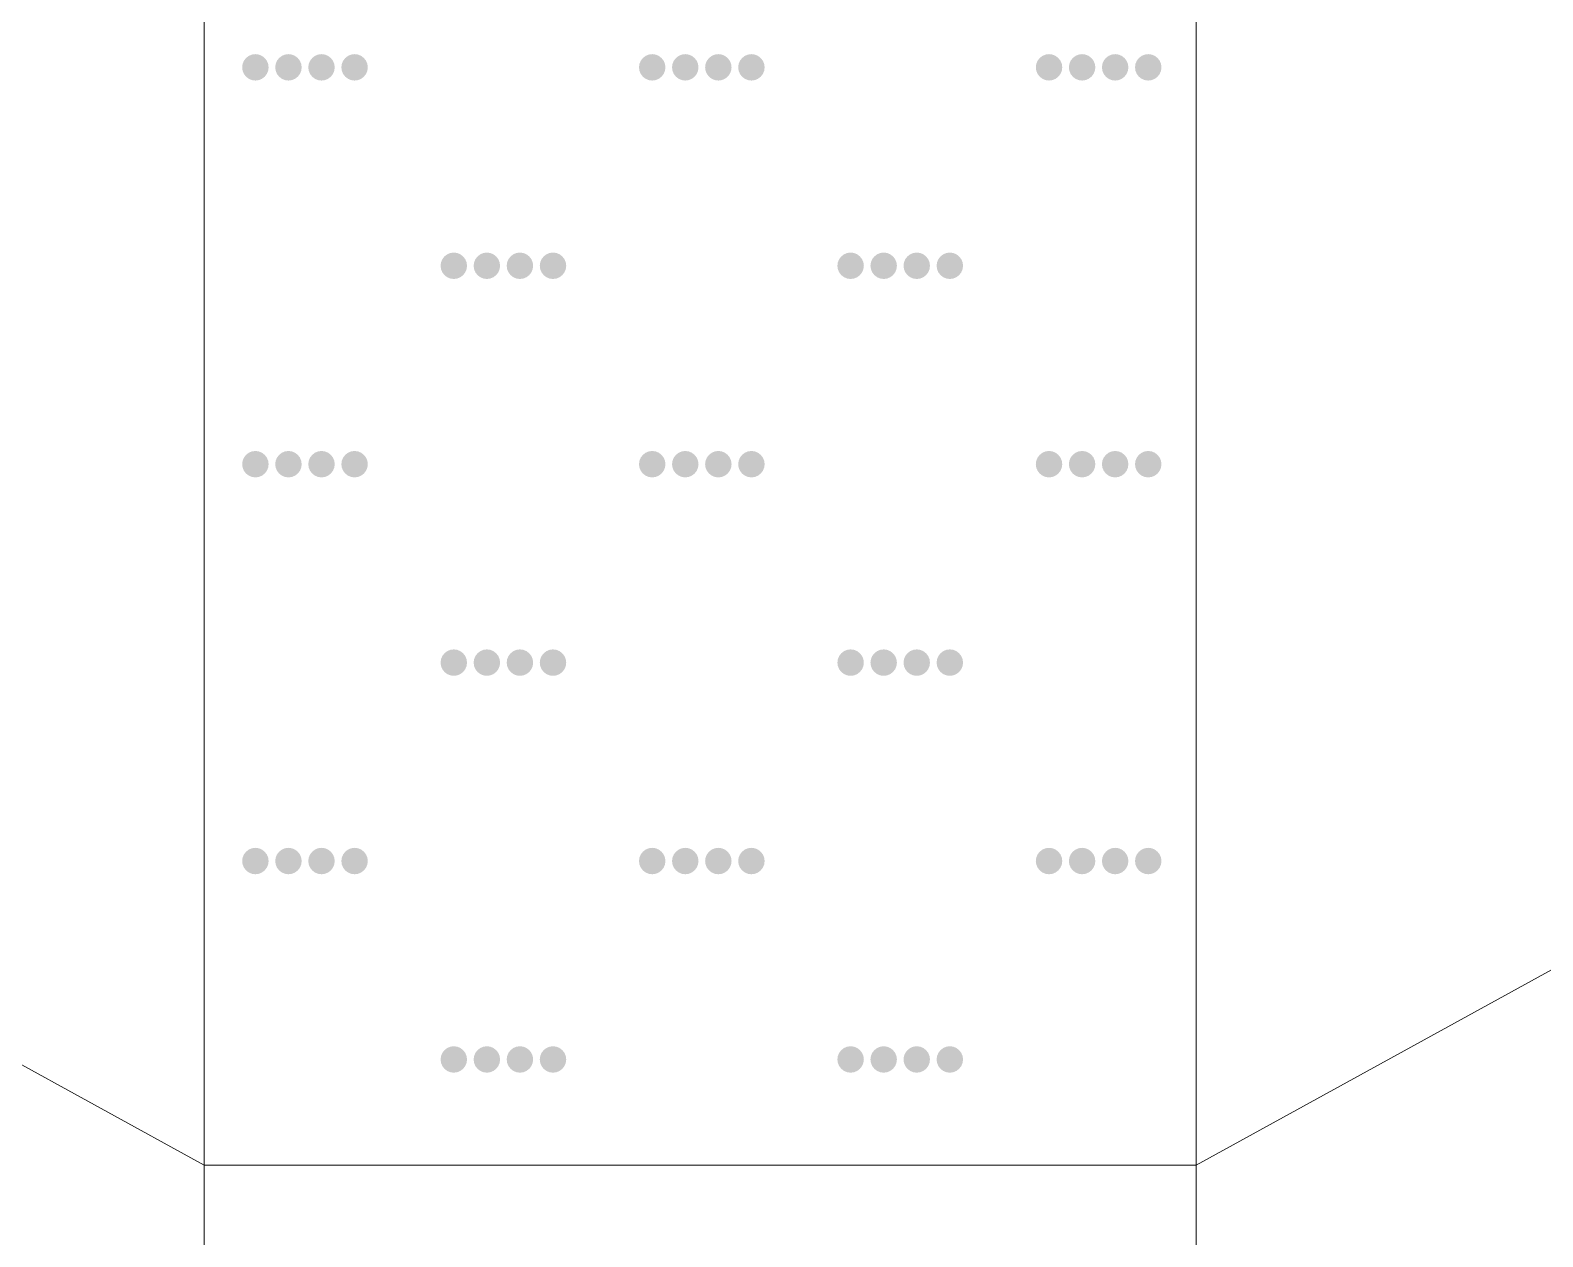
# Model space of a CAD drawing. Header units: inches. Extents: x -27 to 109, y -724 to 26.
# Drawn here: x 17.731 to 20.78, y -557.268 to -554.836 of the extents above; entities that cross this region are included whole.
import ezdxf

# ---------------------------------------------------------------- set-up
doc = ezdxf.new("R2010")
doc.units = ezdxf.units.IN
doc.header["$MEASUREMENT"] = 0
doc.layers.get('0').update_dxf_attribs({"lineweight": 0})

# ---------------------------------------------------------------- blocks, each defined once
blk = doc.blocks.new('lr_block_82')
at = {"true_color": 0x000000}
for points in [[(18.2105, -554.9176), (18.2114, -554.9107), (18.2105, -554.9037), (18.2078, -554.8973), (18.2035, -554.8919), (18.1981, -554.8876), (18.1917, -554.8849), (18.1847, -554.884), (18.1778, -554.8849), (18.1714, -554.8876), (18.1659, -554.8919), (18.1617, -554.8973), (18.159, -554.9037), (18.1581, -554.9107), (18.159, -554.9176), (18.1617, -554.924), (18.1659, -554.9295), (18.1714, -554.9337), (18.1778, -554.9364), (18.1847, -554.9373), (18.1917, -554.9364), (18.1981, -554.9337), (18.2035, -554.9295), (18.2078, -554.924)], [(18.2771, -554.9176), (18.2781, -554.9107), (18.2771, -554.9037), (18.2745, -554.8973), (18.2702, -554.8919), (18.2647, -554.8876), (18.2583, -554.8849), (18.2514, -554.884), (18.2445, -554.8849), (18.2381, -554.8876), (18.2326, -554.8919), (18.2283, -554.8973), (18.2257, -554.9037), (18.2247, -554.9107), (18.2257, -554.9176), (18.2283, -554.924), (18.2326, -554.9295), (18.2381, -554.9337), (18.2445, -554.9364), (18.2514, -554.9373), (18.2583, -554.9364), (18.2647, -554.9337), (18.2702, -554.9295), (18.2745, -554.924)], [(18.3438, -554.9176), (18.3447, -554.9107), (18.3438, -554.9037), (18.3411, -554.8973), (18.3369, -554.8919), (18.3314, -554.8876), (18.325, -554.8849), (18.3181, -554.884), (18.3111, -554.8849), (18.3047, -554.8876), (18.2993, -554.8919), (18.295, -554.8973), (18.2923, -554.9037), (18.2914, -554.9107), (18.2923, -554.9176), (18.295, -554.924), (18.2993, -554.9295), (18.3047, -554.9337), (18.3111, -554.9364), (18.3181, -554.9373), (18.325, -554.9364), (18.3314, -554.9337), (18.3369, -554.9295), (18.3411, -554.924)], [(18.4105, -554.9176), (18.4114, -554.9107), (18.4105, -554.9037), (18.4078, -554.8973), (18.4035, -554.8919), (18.3981, -554.8876), (18.3917, -554.8849), (18.3847, -554.884), (18.3778, -554.8849), (18.3714, -554.8876), (18.3659, -554.8919), (18.3617, -554.8973), (18.359, -554.9037), (18.3581, -554.9107), (18.359, -554.9176), (18.3617, -554.924), (18.3659, -554.9295), (18.3714, -554.9337), (18.3778, -554.9364), (18.3847, -554.9373), (18.3917, -554.9364), (18.3981, -554.9337), (18.4035, -554.9295), (18.4078, -554.924)], [(19.0105, -554.9176), (19.0114, -554.9107), (19.0105, -554.9037), (19.0078, -554.8973), (19.0035, -554.8919), (18.9981, -554.8876), (18.9917, -554.8849), (18.9847, -554.884), (18.9778, -554.8849), (18.9714, -554.8876), (18.9659, -554.8919), (18.9617, -554.8973), (18.959, -554.9037), (18.9581, -554.9107), (18.959, -554.9176), (18.9617, -554.924), (18.9659, -554.9295), (18.9714, -554.9337), (18.9778, -554.9364), (18.9847, -554.9373), (18.9917, -554.9364), (18.9981, -554.9337), (19.0035, -554.9295), (19.0078, -554.924)], [(19.0771, -554.9176), (19.0781, -554.9107), (19.0771, -554.9037), (19.0745, -554.8973), (19.0702, -554.8919), (19.0647, -554.8876), (19.0583, -554.8849), (19.0514, -554.884), (19.0445, -554.8849), (19.0381, -554.8876), (19.0326, -554.8919), (19.0283, -554.8973), (19.0257, -554.9037), (19.0247, -554.9107), (19.0257, -554.9176), (19.0283, -554.924), (19.0326, -554.9295), (19.0381, -554.9337), (19.0445, -554.9364), (19.0514, -554.9373), (19.0583, -554.9364), (19.0647, -554.9337), (19.0702, -554.9295), (19.0745, -554.924)], [(19.1438, -554.9176), (19.1447, -554.9107), (19.1438, -554.9037), (19.1411, -554.8973), (19.1369, -554.8919), (19.1314, -554.8876), (19.125, -554.8849), (19.1181, -554.884), (19.1111, -554.8849), (19.1047, -554.8876), (19.0993, -554.8919), (19.095, -554.8973), (19.0923, -554.9037), (19.0914, -554.9107), (19.0923, -554.9176), (19.095, -554.924), (19.0993, -554.9295), (19.1047, -554.9337), (19.1111, -554.9364), (19.1181, -554.9373), (19.125, -554.9364), (19.1314, -554.9337), (19.1369, -554.9295), (19.1411, -554.924)], [(19.2105, -554.9176), (19.2114, -554.9107), (19.2105, -554.9037), (19.2078, -554.8973), (19.2035, -554.8919), (19.1981, -554.8876), (19.1917, -554.8849), (19.1847, -554.884), (19.1778, -554.8849), (19.1714, -554.8876), (19.1659, -554.8919), (19.1617, -554.8973), (19.159, -554.9037), (19.1581, -554.9107), (19.159, -554.9176), (19.1617, -554.924), (19.1659, -554.9295), (19.1714, -554.9337), (19.1778, -554.9364), (19.1847, -554.9373), (19.1917, -554.9364), (19.1981, -554.9337), (19.2035, -554.9295), (19.2078, -554.924)], [(19.8105, -554.9176), (19.8114, -554.9107), (19.8105, -554.9037), (19.8078, -554.8973), (19.8035, -554.8919), (19.7981, -554.8876), (19.7917, -554.8849), (19.7847, -554.884), (19.7778, -554.8849), (19.7714, -554.8876), (19.7659, -554.8919), (19.7617, -554.8973), (19.759, -554.9037), (19.7581, -554.9107), (19.759, -554.9176), (19.7617, -554.924), (19.7659, -554.9295), (19.7714, -554.9337), (19.7778, -554.9364), (19.7847, -554.9373), (19.7917, -554.9364), (19.7981, -554.9337), (19.8035, -554.9295), (19.8078, -554.924)], [(19.8771, -554.9176), (19.8781, -554.9107), (19.8771, -554.9037), (19.8745, -554.8973), (19.8702, -554.8919), (19.8647, -554.8876), (19.8583, -554.8849), (19.8514, -554.884), (19.8445, -554.8849), (19.8381, -554.8876), (19.8326, -554.8919), (19.8283, -554.8973), (19.8257, -554.9037), (19.8247, -554.9107), (19.8257, -554.9176), (19.8283, -554.924), (19.8326, -554.9295), (19.8381, -554.9337), (19.8445, -554.9364), (19.8514, -554.9373), (19.8583, -554.9364), (19.8647, -554.9337), (19.8702, -554.9295), (19.8745, -554.924)], [(19.9438, -554.9176), (19.9447, -554.9107), (19.9438, -554.9037), (19.9411, -554.8973), (19.9369, -554.8919), (19.9314, -554.8876), (19.925, -554.8849), (19.9181, -554.884), (19.9111, -554.8849), (19.9047, -554.8876), (19.8993, -554.8919), (19.895, -554.8973), (19.8923, -554.9037), (19.8914, -554.9107), (19.8923, -554.9176), (19.895, -554.924), (19.8993, -554.9295), (19.9047, -554.9337), (19.9111, -554.9364), (19.9181, -554.9373), (19.925, -554.9364), (19.9314, -554.9337), (19.9369, -554.9295), (19.9411, -554.924)], [(20.0105, -554.9176), (20.0114, -554.9107), (20.0105, -554.9037), (20.0078, -554.8973), (20.0035, -554.8919), (19.9981, -554.8876), (19.9917, -554.8849), (19.9847, -554.884), (19.9778, -554.8849), (19.9714, -554.8876), (19.9659, -554.8919), (19.9617, -554.8973), (19.959, -554.9037), (19.9581, -554.9107), (19.959, -554.9176), (19.9617, -554.924), (19.9659, -554.9295), (19.9714, -554.9337), (19.9778, -554.9364), (19.9847, -554.9373), (19.9917, -554.9364), (19.9981, -554.9337), (20.0035, -554.9295), (20.0078, -554.924)], [(18.6105, -555.3176), (18.6114, -555.3107), (18.6105, -555.3037), (18.6078, -555.2973), (18.6035, -555.2919), (18.5981, -555.2876), (18.5917, -555.2849), (18.5847, -555.284), (18.5778, -555.2849), (18.5714, -555.2876), (18.5659, -555.2919), (18.5617, -555.2973), (18.559, -555.3037), (18.5581, -555.3107), (18.559, -555.3176), (18.5617, -555.324), (18.5659, -555.3295), (18.5714, -555.3337), (18.5778, -555.3364), (18.5847, -555.3373), (18.5917, -555.3364), (18.5981, -555.3337), (18.6035, -555.3295), (18.6078, -555.324)], [(18.6771, -555.3176), (18.6781, -555.3107), (18.6771, -555.3037), (18.6745, -555.2973), (18.6702, -555.2919), (18.6647, -555.2876), (18.6583, -555.2849), (18.6514, -555.284), (18.6445, -555.2849), (18.6381, -555.2876), (18.6326, -555.2919), (18.6283, -555.2973), (18.6257, -555.3037), (18.6247, -555.3107), (18.6257, -555.3176), (18.6283, -555.324), (18.6326, -555.3295), (18.6381, -555.3337), (18.6445, -555.3364), (18.6514, -555.3373), (18.6583, -555.3364), (18.6647, -555.3337), (18.6702, -555.3295), (18.6745, -555.324)], [(18.7438, -555.3176), (18.7447, -555.3107), (18.7438, -555.3037), (18.7411, -555.2973), (18.7369, -555.2919), (18.7314, -555.2876), (18.725, -555.2849), (18.7181, -555.284), (18.7111, -555.2849), (18.7047, -555.2876), (18.6993, -555.2919), (18.695, -555.2973), (18.6923, -555.3037), (18.6914, -555.3107), (18.6923, -555.3176), (18.695, -555.324), (18.6993, -555.3295), (18.7047, -555.3337), (18.7111, -555.3364), (18.7181, -555.3373), (18.725, -555.3364), (18.7314, -555.3337), (18.7369, -555.3295), (18.7411, -555.324)], [(18.8105, -555.3176), (18.8114, -555.3107), (18.8105, -555.3037), (18.8078, -555.2973), (18.8035, -555.2919), (18.7981, -555.2876), (18.7917, -555.2849), (18.7847, -555.284), (18.7778, -555.2849), (18.7714, -555.2876), (18.7659, -555.2919), (18.7617, -555.2973), (18.759, -555.3037), (18.7581, -555.3107), (18.759, -555.3176), (18.7617, -555.324), (18.7659, -555.3295), (18.7714, -555.3337), (18.7778, -555.3364), (18.7847, -555.3373), (18.7917, -555.3364), (18.7981, -555.3337), (18.8035, -555.3295), (18.8078, -555.324)], [(19.4105, -555.3176), (19.4114, -555.3107), (19.4105, -555.3037), (19.4078, -555.2973), (19.4035, -555.2919), (19.3981, -555.2876), (19.3917, -555.2849), (19.3847, -555.284), (19.3778, -555.2849), (19.3714, -555.2876), (19.3659, -555.2919), (19.3617, -555.2973), (19.359, -555.3037), (19.3581, -555.3107), (19.359, -555.3176), (19.3617, -555.324), (19.3659, -555.3295), (19.3714, -555.3337), (19.3778, -555.3364), (19.3847, -555.3373), (19.3917, -555.3364), (19.3981, -555.3337), (19.4035, -555.3295), (19.4078, -555.324)], [(19.4771, -555.3176), (19.4781, -555.3107), (19.4771, -555.3037), (19.4745, -555.2973), (19.4702, -555.2919), (19.4647, -555.2876), (19.4583, -555.2849), (19.4514, -555.284), (19.4445, -555.2849), (19.4381, -555.2876), (19.4326, -555.2919), (19.4283, -555.2973), (19.4257, -555.3037), (19.4247, -555.3107), (19.4257, -555.3176), (19.4283, -555.324), (19.4326, -555.3295), (19.4381, -555.3337), (19.4445, -555.3364), (19.4514, -555.3373), (19.4583, -555.3364), (19.4647, -555.3337), (19.4702, -555.3295), (19.4745, -555.324)], [(19.5438, -555.3176), (19.5447, -555.3107), (19.5438, -555.3037), (19.5411, -555.2973), (19.5369, -555.2919), (19.5314, -555.2876), (19.525, -555.2849), (19.5181, -555.284), (19.5111, -555.2849), (19.5047, -555.2876), (19.4993, -555.2919), (19.495, -555.2973), (19.4923, -555.3037), (19.4914, -555.3107), (19.4923, -555.3176), (19.495, -555.324), (19.4993, -555.3295), (19.5047, -555.3337), (19.5111, -555.3364), (19.5181, -555.3373), (19.525, -555.3364), (19.5314, -555.3337), (19.5369, -555.3295), (19.5411, -555.324)], [(19.6105, -555.3176), (19.6114, -555.3107), (19.6105, -555.3037), (19.6078, -555.2973), (19.6035, -555.2919), (19.5981, -555.2876), (19.5917, -555.2849), (19.5847, -555.284), (19.5778, -555.2849), (19.5714, -555.2876), (19.5659, -555.2919), (19.5617, -555.2973), (19.559, -555.3037), (19.5581, -555.3107), (19.559, -555.3176), (19.5617, -555.324), (19.5659, -555.3295), (19.5714, -555.3337), (19.5778, -555.3364), (19.5847, -555.3373), (19.5917, -555.3364), (19.5981, -555.3337), (19.6035, -555.3295), (19.6078, -555.324)], [(18.2105, -555.7176), (18.2114, -555.7107), (18.2105, -555.7037), (18.2078, -555.6973), (18.2035, -555.6919), (18.1981, -555.6876), (18.1917, -555.6849), (18.1847, -555.684), (18.1778, -555.6849), (18.1714, -555.6876), (18.1659, -555.6919), (18.1617, -555.6973), (18.159, -555.7037), (18.1581, -555.7107), (18.159, -555.7176), (18.1617, -555.724), (18.1659, -555.7295), (18.1714, -555.7337), (18.1778, -555.7364), (18.1847, -555.7373), (18.1917, -555.7364), (18.1981, -555.7337), (18.2035, -555.7295), (18.2078, -555.724)], [(18.2771, -555.7176), (18.2781, -555.7107), (18.2771, -555.7037), (18.2745, -555.6973), (18.2702, -555.6919), (18.2647, -555.6876), (18.2583, -555.6849), (18.2514, -555.684), (18.2445, -555.6849), (18.2381, -555.6876), (18.2326, -555.6919), (18.2283, -555.6973), (18.2257, -555.7037), (18.2247, -555.7107), (18.2257, -555.7176), (18.2283, -555.724), (18.2326, -555.7295), (18.2381, -555.7337), (18.2445, -555.7364), (18.2514, -555.7373), (18.2583, -555.7364), (18.2647, -555.7337), (18.2702, -555.7295), (18.2745, -555.724)], [(18.3438, -555.7176), (18.3447, -555.7107), (18.3438, -555.7037), (18.3411, -555.6973), (18.3369, -555.6919), (18.3314, -555.6876), (18.325, -555.6849), (18.3181, -555.684), (18.3111, -555.6849), (18.3047, -555.6876), (18.2993, -555.6919), (18.295, -555.6973), (18.2923, -555.7037), (18.2914, -555.7107), (18.2923, -555.7176), (18.295, -555.724), (18.2993, -555.7295), (18.3047, -555.7337), (18.3111, -555.7364), (18.3181, -555.7373), (18.325, -555.7364), (18.3314, -555.7337), (18.3369, -555.7295), (18.3411, -555.724)], [(18.4105, -555.7176), (18.4114, -555.7107), (18.4105, -555.7037), (18.4078, -555.6973), (18.4035, -555.6919), (18.3981, -555.6876), (18.3917, -555.6849), (18.3847, -555.684), (18.3778, -555.6849), (18.3714, -555.6876), (18.3659, -555.6919), (18.3617, -555.6973), (18.359, -555.7037), (18.3581, -555.7107), (18.359, -555.7176), (18.3617, -555.724), (18.3659, -555.7295), (18.3714, -555.7337), (18.3778, -555.7364), (18.3847, -555.7373), (18.3917, -555.7364), (18.3981, -555.7337), (18.4035, -555.7295), (18.4078, -555.724)], [(19.0105, -555.7176), (19.0114, -555.7107), (19.0105, -555.7037), (19.0078, -555.6973), (19.0035, -555.6919), (18.9981, -555.6876), (18.9917, -555.6849), (18.9847, -555.684), (18.9778, -555.6849), (18.9714, -555.6876), (18.9659, -555.6919), (18.9617, -555.6973), (18.959, -555.7037), (18.9581, -555.7107), (18.959, -555.7176), (18.9617, -555.724), (18.9659, -555.7295), (18.9714, -555.7337), (18.9778, -555.7364), (18.9847, -555.7373), (18.9917, -555.7364), (18.9981, -555.7337), (19.0035, -555.7295), (19.0078, -555.724)], [(19.0771, -555.7176), (19.0781, -555.7107), (19.0771, -555.7037), (19.0745, -555.6973), (19.0702, -555.6919), (19.0647, -555.6876), (19.0583, -555.6849), (19.0514, -555.684), (19.0445, -555.6849), (19.0381, -555.6876), (19.0326, -555.6919), (19.0283, -555.6973), (19.0257, -555.7037), (19.0247, -555.7107), (19.0257, -555.7176), (19.0283, -555.724), (19.0326, -555.7295), (19.0381, -555.7337), (19.0445, -555.7364), (19.0514, -555.7373), (19.0583, -555.7364), (19.0647, -555.7337), (19.0702, -555.7295), (19.0745, -555.724)], [(19.1438, -555.7176), (19.1447, -555.7107), (19.1438, -555.7037), (19.1411, -555.6973), (19.1369, -555.6919), (19.1314, -555.6876), (19.125, -555.6849), (19.1181, -555.684), (19.1111, -555.6849), (19.1047, -555.6876), (19.0993, -555.6919), (19.095, -555.6973), (19.0923, -555.7037), (19.0914, -555.7107), (19.0923, -555.7176), (19.095, -555.724), (19.0993, -555.7295), (19.1047, -555.7337), (19.1111, -555.7364), (19.1181, -555.7373), (19.125, -555.7364), (19.1314, -555.7337), (19.1369, -555.7295), (19.1411, -555.724)], [(19.2105, -555.7176), (19.2114, -555.7107), (19.2105, -555.7037), (19.2078, -555.6973), (19.2035, -555.6919), (19.1981, -555.6876), (19.1917, -555.6849), (19.1847, -555.684), (19.1778, -555.6849), (19.1714, -555.6876), (19.1659, -555.6919), (19.1617, -555.6973), (19.159, -555.7037), (19.1581, -555.7107), (19.159, -555.7176), (19.1617, -555.724), (19.1659, -555.7295), (19.1714, -555.7337), (19.1778, -555.7364), (19.1847, -555.7373), (19.1917, -555.7364), (19.1981, -555.7337), (19.2035, -555.7295), (19.2078, -555.724)], [(19.8105, -555.7176), (19.8114, -555.7107), (19.8105, -555.7037), (19.8078, -555.6973), (19.8035, -555.6919), (19.7981, -555.6876), (19.7917, -555.6849), (19.7847, -555.684), (19.7778, -555.6849), (19.7714, -555.6876), (19.7659, -555.6919), (19.7617, -555.6973), (19.759, -555.7037), (19.7581, -555.7107), (19.759, -555.7176), (19.7617, -555.724), (19.7659, -555.7295), (19.7714, -555.7337), (19.7778, -555.7364), (19.7847, -555.7373), (19.7917, -555.7364), (19.7981, -555.7337), (19.8035, -555.7295), (19.8078, -555.724)], [(19.8771, -555.7176), (19.8781, -555.7107), (19.8771, -555.7037), (19.8745, -555.6973), (19.8702, -555.6919), (19.8647, -555.6876), (19.8583, -555.6849), (19.8514, -555.684), (19.8445, -555.6849), (19.8381, -555.6876), (19.8326, -555.6919), (19.8283, -555.6973), (19.8257, -555.7037), (19.8247, -555.7107), (19.8257, -555.7176), (19.8283, -555.724), (19.8326, -555.7295), (19.8381, -555.7337), (19.8445, -555.7364), (19.8514, -555.7373), (19.8583, -555.7364), (19.8647, -555.7337), (19.8702, -555.7295), (19.8745, -555.724)], [(19.9438, -555.7176), (19.9447, -555.7107), (19.9438, -555.7037), (19.9411, -555.6973), (19.9369, -555.6919), (19.9314, -555.6876), (19.925, -555.6849), (19.9181, -555.684), (19.9111, -555.6849), (19.9047, -555.6876), (19.8993, -555.6919), (19.895, -555.6973), (19.8923, -555.7037), (19.8914, -555.7107), (19.8923, -555.7176), (19.895, -555.724), (19.8993, -555.7295), (19.9047, -555.7337), (19.9111, -555.7364), (19.9181, -555.7373), (19.925, -555.7364), (19.9314, -555.7337), (19.9369, -555.7295), (19.9411, -555.724)], [(20.0105, -555.7176), (20.0114, -555.7107), (20.0105, -555.7037), (20.0078, -555.6973), (20.0035, -555.6919), (19.9981, -555.6876), (19.9917, -555.6849), (19.9847, -555.684), (19.9778, -555.6849), (19.9714, -555.6876), (19.9659, -555.6919), (19.9617, -555.6973), (19.959, -555.7037), (19.9581, -555.7107), (19.959, -555.7176), (19.9617, -555.724), (19.9659, -555.7295), (19.9714, -555.7337), (19.9778, -555.7364), (19.9847, -555.7373), (19.9917, -555.7364), (19.9981, -555.7337), (20.0035, -555.7295), (20.0078, -555.724)], [(18.6105, -556.1176), (18.6114, -556.1107), (18.6105, -556.1037), (18.6078, -556.0973), (18.6035, -556.0919), (18.5981, -556.0876), (18.5917, -556.0849), (18.5847, -556.084), (18.5778, -556.0849), (18.5714, -556.0876), (18.5659, -556.0919), (18.5617, -556.0973), (18.559, -556.1037), (18.5581, -556.1107), (18.559, -556.1176), (18.5617, -556.124), (18.5659, -556.1295), (18.5714, -556.1337), (18.5778, -556.1364), (18.5847, -556.1373), (18.5917, -556.1364), (18.5981, -556.1337), (18.6035, -556.1295), (18.6078, -556.124)], [(18.6771, -556.1176), (18.6781, -556.1107), (18.6771, -556.1037), (18.6745, -556.0973), (18.6702, -556.0919), (18.6647, -556.0876), (18.6583, -556.0849), (18.6514, -556.084), (18.6445, -556.0849), (18.6381, -556.0876), (18.6326, -556.0919), (18.6283, -556.0973), (18.6257, -556.1037), (18.6247, -556.1107), (18.6257, -556.1176), (18.6283, -556.124), (18.6326, -556.1295), (18.6381, -556.1337), (18.6445, -556.1364), (18.6514, -556.1373), (18.6583, -556.1364), (18.6647, -556.1337), (18.6702, -556.1295), (18.6745, -556.124)], [(18.7438, -556.1176), (18.7447, -556.1107), (18.7438, -556.1037), (18.7411, -556.0973), (18.7369, -556.0919), (18.7314, -556.0876), (18.725, -556.0849), (18.7181, -556.084), (18.7111, -556.0849), (18.7047, -556.0876), (18.6993, -556.0919), (18.695, -556.0973), (18.6923, -556.1037), (18.6914, -556.1107), (18.6923, -556.1176), (18.695, -556.124), (18.6993, -556.1295), (18.7047, -556.1337), (18.7111, -556.1364), (18.7181, -556.1373), (18.725, -556.1364), (18.7314, -556.1337), (18.7369, -556.1295), (18.7411, -556.124)], [(18.8105, -556.1176), (18.8114, -556.1107), (18.8105, -556.1037), (18.8078, -556.0973), (18.8035, -556.0919), (18.7981, -556.0876), (18.7917, -556.0849), (18.7847, -556.084), (18.7778, -556.0849), (18.7714, -556.0876), (18.7659, -556.0919), (18.7617, -556.0973), (18.759, -556.1037), (18.7581, -556.1107), (18.759, -556.1176), (18.7617, -556.124), (18.7659, -556.1295), (18.7714, -556.1337), (18.7778, -556.1364), (18.7847, -556.1373), (18.7917, -556.1364), (18.7981, -556.1337), (18.8035, -556.1295), (18.8078, -556.124)], [(19.4105, -556.1176), (19.4114, -556.1107), (19.4105, -556.1037), (19.4078, -556.0973), (19.4035, -556.0919), (19.3981, -556.0876), (19.3917, -556.0849), (19.3847, -556.084), (19.3778, -556.0849), (19.3714, -556.0876), (19.3659, -556.0919), (19.3617, -556.0973), (19.359, -556.1037), (19.3581, -556.1107), (19.359, -556.1176), (19.3617, -556.124), (19.3659, -556.1295), (19.3714, -556.1337), (19.3778, -556.1364), (19.3847, -556.1373), (19.3917, -556.1364), (19.3981, -556.1337), (19.4035, -556.1295), (19.4078, -556.124)], [(19.4771, -556.1176), (19.4781, -556.1107), (19.4771, -556.1037), (19.4745, -556.0973), (19.4702, -556.0919), (19.4647, -556.0876), (19.4583, -556.0849), (19.4514, -556.084), (19.4445, -556.0849), (19.4381, -556.0876), (19.4326, -556.0919), (19.4283, -556.0973), (19.4257, -556.1037), (19.4247, -556.1107), (19.4257, -556.1176), (19.4283, -556.124), (19.4326, -556.1295), (19.4381, -556.1337), (19.4445, -556.1364), (19.4514, -556.1373), (19.4583, -556.1364), (19.4647, -556.1337), (19.4702, -556.1295), (19.4745, -556.124)], [(19.5438, -556.1176), (19.5447, -556.1107), (19.5438, -556.1037), (19.5411, -556.0973), (19.5369, -556.0919), (19.5314, -556.0876), (19.525, -556.0849), (19.5181, -556.084), (19.5111, -556.0849), (19.5047, -556.0876), (19.4993, -556.0919), (19.495, -556.0973), (19.4923, -556.1037), (19.4914, -556.1107), (19.4923, -556.1176), (19.495, -556.124), (19.4993, -556.1295), (19.5047, -556.1337), (19.5111, -556.1364), (19.5181, -556.1373), (19.525, -556.1364), (19.5314, -556.1337), (19.5369, -556.1295), (19.5411, -556.124)], [(19.6105, -556.1176), (19.6114, -556.1107), (19.6105, -556.1037), (19.6078, -556.0973), (19.6035, -556.0919), (19.5981, -556.0876), (19.5917, -556.0849), (19.5847, -556.084), (19.5778, -556.0849), (19.5714, -556.0876), (19.5659, -556.0919), (19.5617, -556.0973), (19.559, -556.1037), (19.5581, -556.1107), (19.559, -556.1176), (19.5617, -556.124), (19.5659, -556.1295), (19.5714, -556.1337), (19.5778, -556.1364), (19.5847, -556.1373), (19.5917, -556.1364), (19.5981, -556.1337), (19.6035, -556.1295), (19.6078, -556.124)], [(18.2105, -556.5176), (18.2114, -556.5107), (18.2105, -556.5037), (18.2078, -556.4973), (18.2035, -556.4919), (18.1981, -556.4876), (18.1917, -556.4849), (18.1847, -556.484), (18.1778, -556.4849), (18.1714, -556.4876), (18.1659, -556.4919), (18.1617, -556.4973), (18.159, -556.5037), (18.1581, -556.5107), (18.159, -556.5176), (18.1617, -556.524), (18.1659, -556.5295), (18.1714, -556.5337), (18.1778, -556.5364), (18.1847, -556.5373), (18.1917, -556.5364), (18.1981, -556.5337), (18.2035, -556.5295), (18.2078, -556.524)], [(18.2771, -556.5176), (18.2781, -556.5107), (18.2771, -556.5037), (18.2745, -556.4973), (18.2702, -556.4919), (18.2647, -556.4876), (18.2583, -556.4849), (18.2514, -556.484), (18.2445, -556.4849), (18.2381, -556.4876), (18.2326, -556.4919), (18.2283, -556.4973), (18.2257, -556.5037), (18.2247, -556.5107), (18.2257, -556.5176), (18.2283, -556.524), (18.2326, -556.5295), (18.2381, -556.5337), (18.2445, -556.5364), (18.2514, -556.5373), (18.2583, -556.5364), (18.2647, -556.5337), (18.2702, -556.5295), (18.2745, -556.524)], [(18.3438, -556.5176), (18.3447, -556.5107), (18.3438, -556.5037), (18.3411, -556.4973), (18.3369, -556.4919), (18.3314, -556.4876), (18.325, -556.4849), (18.3181, -556.484), (18.3111, -556.4849), (18.3047, -556.4876), (18.2993, -556.4919), (18.295, -556.4973), (18.2923, -556.5037), (18.2914, -556.5107), (18.2923, -556.5176), (18.295, -556.524), (18.2993, -556.5295), (18.3047, -556.5337), (18.3111, -556.5364), (18.3181, -556.5373), (18.325, -556.5364), (18.3314, -556.5337), (18.3369, -556.5295), (18.3411, -556.524)], [(18.4105, -556.5176), (18.4114, -556.5107), (18.4105, -556.5037), (18.4078, -556.4973), (18.4035, -556.4919), (18.3981, -556.4876), (18.3917, -556.4849), (18.3847, -556.484), (18.3778, -556.4849), (18.3714, -556.4876), (18.3659, -556.4919), (18.3617, -556.4973), (18.359, -556.5037), (18.3581, -556.5107), (18.359, -556.5176), (18.3617, -556.524), (18.3659, -556.5295), (18.3714, -556.5337), (18.3778, -556.5364), (18.3847, -556.5373), (18.3917, -556.5364), (18.3981, -556.5337), (18.4035, -556.5295), (18.4078, -556.524)], [(19.0105, -556.5176), (19.0114, -556.5107), (19.0105, -556.5037), (19.0078, -556.4973), (19.0035, -556.4919), (18.9981, -556.4876), (18.9917, -556.4849), (18.9847, -556.484), (18.9778, -556.4849), (18.9714, -556.4876), (18.9659, -556.4919), (18.9617, -556.4973), (18.959, -556.5037), (18.9581, -556.5107), (18.959, -556.5176), (18.9617, -556.524), (18.9659, -556.5295), (18.9714, -556.5337), (18.9778, -556.5364), (18.9847, -556.5373), (18.9917, -556.5364), (18.9981, -556.5337), (19.0035, -556.5295), (19.0078, -556.524)], [(19.0771, -556.5176), (19.0781, -556.5107), (19.0771, -556.5037), (19.0745, -556.4973), (19.0702, -556.4919), (19.0647, -556.4876), (19.0583, -556.4849), (19.0514, -556.484), (19.0445, -556.4849), (19.0381, -556.4876), (19.0326, -556.4919), (19.0283, -556.4973), (19.0257, -556.5037), (19.0247, -556.5107), (19.0257, -556.5176), (19.0283, -556.524), (19.0326, -556.5295), (19.0381, -556.5337), (19.0445, -556.5364), (19.0514, -556.5373), (19.0583, -556.5364), (19.0647, -556.5337), (19.0702, -556.5295), (19.0745, -556.524)], [(19.1438, -556.5176), (19.1447, -556.5107), (19.1438, -556.5037), (19.1411, -556.4973), (19.1369, -556.4919), (19.1314, -556.4876), (19.125, -556.4849), (19.1181, -556.484), (19.1111, -556.4849), (19.1047, -556.4876), (19.0993, -556.4919), (19.095, -556.4973), (19.0923, -556.5037), (19.0914, -556.5107), (19.0923, -556.5176), (19.095, -556.524), (19.0993, -556.5295), (19.1047, -556.5337), (19.1111, -556.5364), (19.1181, -556.5373), (19.125, -556.5364), (19.1314, -556.5337), (19.1369, -556.5295), (19.1411, -556.524)], [(19.2105, -556.5176), (19.2114, -556.5107), (19.2105, -556.5037), (19.2078, -556.4973), (19.2035, -556.4919), (19.1981, -556.4876), (19.1917, -556.4849), (19.1847, -556.484), (19.1778, -556.4849), (19.1714, -556.4876), (19.1659, -556.4919), (19.1617, -556.4973), (19.159, -556.5037), (19.1581, -556.5107), (19.159, -556.5176), (19.1617, -556.524), (19.1659, -556.5295), (19.1714, -556.5337), (19.1778, -556.5364), (19.1847, -556.5373), (19.1917, -556.5364), (19.1981, -556.5337), (19.2035, -556.5295), (19.2078, -556.524)], [(19.8105, -556.5176), (19.8114, -556.5107), (19.8105, -556.5037), (19.8078, -556.4973), (19.8035, -556.4919), (19.7981, -556.4876), (19.7917, -556.4849), (19.7847, -556.484), (19.7778, -556.4849), (19.7714, -556.4876), (19.7659, -556.4919), (19.7617, -556.4973), (19.759, -556.5037), (19.7581, -556.5107), (19.759, -556.5176), (19.7617, -556.524), (19.7659, -556.5295), (19.7714, -556.5337), (19.7778, -556.5364), (19.7847, -556.5373), (19.7917, -556.5364), (19.7981, -556.5337), (19.8035, -556.5295), (19.8078, -556.524)], [(19.8771, -556.5176), (19.8781, -556.5107), (19.8771, -556.5037), (19.8745, -556.4973), (19.8702, -556.4919), (19.8647, -556.4876), (19.8583, -556.4849), (19.8514, -556.484), (19.8445, -556.4849), (19.8381, -556.4876), (19.8326, -556.4919), (19.8283, -556.4973), (19.8257, -556.5037), (19.8247, -556.5107), (19.8257, -556.5176), (19.8283, -556.524), (19.8326, -556.5295), (19.8381, -556.5337), (19.8445, -556.5364), (19.8514, -556.5373), (19.8583, -556.5364), (19.8647, -556.5337), (19.8702, -556.5295), (19.8745, -556.524)], [(19.9438, -556.5176), (19.9447, -556.5107), (19.9438, -556.5037), (19.9411, -556.4973), (19.9369, -556.4919), (19.9314, -556.4876), (19.925, -556.4849), (19.9181, -556.484), (19.9111, -556.4849), (19.9047, -556.4876), (19.8993, -556.4919), (19.895, -556.4973), (19.8923, -556.5037), (19.8914, -556.5107), (19.8923, -556.5176), (19.895, -556.524), (19.8993, -556.5295), (19.9047, -556.5337), (19.9111, -556.5364), (19.9181, -556.5373), (19.925, -556.5364), (19.9314, -556.5337), (19.9369, -556.5295), (19.9411, -556.524)], [(20.0105, -556.5176), (20.0114, -556.5107), (20.0105, -556.5037), (20.0078, -556.4973), (20.0035, -556.4919), (19.9981, -556.4876), (19.9917, -556.4849), (19.9847, -556.484), (19.9778, -556.4849), (19.9714, -556.4876), (19.9659, -556.4919), (19.9617, -556.4973), (19.959, -556.5037), (19.9581, -556.5107), (19.959, -556.5176), (19.9617, -556.524), (19.9659, -556.5295), (19.9714, -556.5337), (19.9778, -556.5364), (19.9847, -556.5373), (19.9917, -556.5364), (19.9981, -556.5337), (20.0035, -556.5295), (20.0078, -556.524)], [(18.6105, -556.9176), (18.6114, -556.9107), (18.6105, -556.9037), (18.6078, -556.8973), (18.6035, -556.8919), (18.5981, -556.8876), (18.5917, -556.8849), (18.5847, -556.884), (18.5778, -556.8849), (18.5714, -556.8876), (18.5659, -556.8919), (18.5617, -556.8973), (18.559, -556.9037), (18.5581, -556.9107), (18.559, -556.9176), (18.5617, -556.924), (18.5659, -556.9295), (18.5714, -556.9337), (18.5778, -556.9364), (18.5847, -556.9373), (18.5917, -556.9364), (18.5981, -556.9337), (18.6035, -556.9295), (18.6078, -556.924)], [(18.6771, -556.9176), (18.6781, -556.9107), (18.6771, -556.9037), (18.6745, -556.8973), (18.6702, -556.8919), (18.6647, -556.8876), (18.6583, -556.8849), (18.6514, -556.884), (18.6445, -556.8849), (18.6381, -556.8876), (18.6326, -556.8919), (18.6283, -556.8973), (18.6257, -556.9037), (18.6247, -556.9107), (18.6257, -556.9176), (18.6283, -556.924), (18.6326, -556.9295), (18.6381, -556.9337), (18.6445, -556.9364), (18.6514, -556.9373), (18.6583, -556.9364), (18.6647, -556.9337), (18.6702, -556.9295), (18.6745, -556.924)], [(18.7438, -556.9176), (18.7447, -556.9107), (18.7438, -556.9037), (18.7411, -556.8973), (18.7369, -556.8919), (18.7314, -556.8876), (18.725, -556.8849), (18.7181, -556.884), (18.7111, -556.8849), (18.7047, -556.8876), (18.6993, -556.8919), (18.695, -556.8973), (18.6923, -556.9037), (18.6914, -556.9107), (18.6923, -556.9176), (18.695, -556.924), (18.6993, -556.9295), (18.7047, -556.9337), (18.7111, -556.9364), (18.7181, -556.9373), (18.725, -556.9364), (18.7314, -556.9337), (18.7369, -556.9295), (18.7411, -556.924)], [(18.8105, -556.9176), (18.8114, -556.9107), (18.8105, -556.9037), (18.8078, -556.8973), (18.8035, -556.8919), (18.7981, -556.8876), (18.7917, -556.8849), (18.7847, -556.884), (18.7778, -556.8849), (18.7714, -556.8876), (18.7659, -556.8919), (18.7617, -556.8973), (18.759, -556.9037), (18.7581, -556.9107), (18.759, -556.9176), (18.7617, -556.924), (18.7659, -556.9295), (18.7714, -556.9337), (18.7778, -556.9364), (18.7847, -556.9373), (18.7917, -556.9364), (18.7981, -556.9337), (18.8035, -556.9295), (18.8078, -556.924)], [(19.4105, -556.9176), (19.4114, -556.9107), (19.4105, -556.9037), (19.4078, -556.8973), (19.4035, -556.8919), (19.3981, -556.8876), (19.3917, -556.8849), (19.3847, -556.884), (19.3778, -556.8849), (19.3714, -556.8876), (19.3659, -556.8919), (19.3617, -556.8973), (19.359, -556.9037), (19.3581, -556.9107), (19.359, -556.9176), (19.3617, -556.924), (19.3659, -556.9295), (19.3714, -556.9337), (19.3778, -556.9364), (19.3847, -556.9373), (19.3917, -556.9364), (19.3981, -556.9337), (19.4035, -556.9295), (19.4078, -556.924)], [(19.4771, -556.9176), (19.4781, -556.9107), (19.4771, -556.9037), (19.4745, -556.8973), (19.4702, -556.8919), (19.4647, -556.8876), (19.4583, -556.8849), (19.4514, -556.884), (19.4445, -556.8849), (19.4381, -556.8876), (19.4326, -556.8919), (19.4283, -556.8973), (19.4257, -556.9037), (19.4247, -556.9107), (19.4257, -556.9176), (19.4283, -556.924), (19.4326, -556.9295), (19.4381, -556.9337), (19.4445, -556.9364), (19.4514, -556.9373), (19.4583, -556.9364), (19.4647, -556.9337), (19.4702, -556.9295), (19.4745, -556.924)], [(19.5438, -556.9176), (19.5447, -556.9107), (19.5438, -556.9037), (19.5411, -556.8973), (19.5369, -556.8919), (19.5314, -556.8876), (19.525, -556.8849), (19.5181, -556.884), (19.5111, -556.8849), (19.5047, -556.8876), (19.4993, -556.8919), (19.495, -556.8973), (19.4923, -556.9037), (19.4914, -556.9107), (19.4923, -556.9176), (19.495, -556.924), (19.4993, -556.9295), (19.5047, -556.9337), (19.5111, -556.9364), (19.5181, -556.9373), (19.525, -556.9364), (19.5314, -556.9337), (19.5369, -556.9295), (19.5411, -556.924)], [(19.6105, -556.9176), (19.6114, -556.9107), (19.6105, -556.9037), (19.6078, -556.8973), (19.6035, -556.8919), (19.5981, -556.8876), (19.5917, -556.8849), (19.5847, -556.884), (19.5778, -556.8849), (19.5714, -556.8876), (19.5659, -556.8919), (19.5617, -556.8973), (19.559, -556.9037), (19.5581, -556.9107), (19.559, -556.9176), (19.5617, -556.924), (19.5659, -556.9295), (19.5714, -556.9337), (19.5778, -556.9364), (19.5847, -556.9373), (19.5917, -556.9364), (19.5981, -556.9337), (19.6035, -556.9295), (19.6078, -556.924)]]:
    blk.add_hatch(color=18, dxfattribs=at).paths.add_polyline_path(points, flags=17)

msp = doc.modelspace()

# ---------------------------------------------------------------- linework, layer by layer
at = {"linetype": 'Continuous', "lineweight": 15}
for p, q in [((18.0817, -549.5037), (18.0817, -557.1237)), ((20.0817, -549.5037), (20.0817, -557.1237)), ((17.0817, -556.5738), (18.0817, -557.1237)), ((21.0817, -556.5738), (20.0817, -557.1237)), ((18.0817, -557.1237), (20.0817, -557.1237)), ((18.0817, -557.1237), (18.0817, -558.1738)), ((20.0817, -557.1237), (20.0817, -558.1738))]:
    msp.add_line(p, q, dxfattribs=at)

# ---------------------------------------------------------------- block references
at = {"color": 7}
msp.add_blockref('lr_block_82', (0, 0), dxfattribs=at)

doc.saveas('drawing.dxf')
